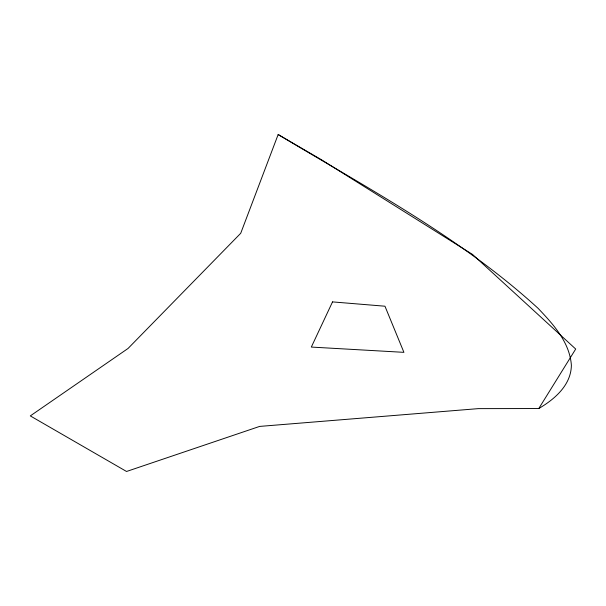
<?xml version="1.0" encoding="UTF-8"?>
<svg xmlns="http://www.w3.org/2000/svg" width="606" height="606" viewBox="0 0 606 606"><rect width="100%" height="100%" fill="white"/><g stroke="black" fill="none" stroke-linecap="round" stroke-linejoin="round"><path stroke-width="0.91" d="M278.154 134.524L240.718 233.28L128.033 348.473L30.3 415.905L126.54 471.476L259.648 426.412L478.285 408.633L538.779 408.535C554.634 399.21 571.079 385.196 571.382 365.282C569.746 342.261 553.27 324.301 538.143 308.378C460.901 237.65 367.372 188.148 278.154 134.524L321.536 159.802L472.559 254.459L575.7 349.033L538.779 408.535M332.52 301.894L311.317 347.071L403.914 352.344L384.961 306.212L332.52 301.894"/></g></svg>
